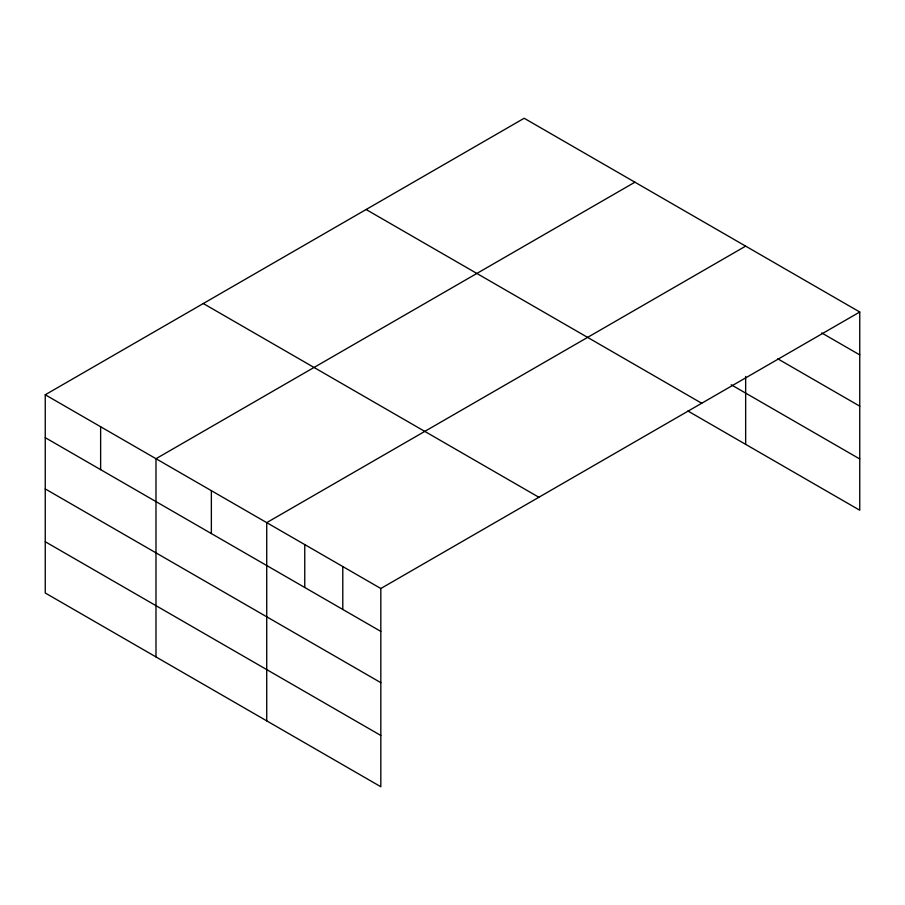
<?xml version="1.0" encoding="UTF-8"?>
<svg xmlns="http://www.w3.org/2000/svg" width="905" height="905" viewBox="0 0 905 905"><rect width="100%" height="100%" fill="white"/><g stroke="black" fill="none" stroke-linecap="round" stroke-linejoin="round"><path stroke-width="1.36" d="M859.75 312.01L524.176 118.261L45.25 394.772L45.25 592.99L380.824 786.739L380.824 588.51L859.75 312.01L859.75 510.228L687.879 410.994M634.914 182.199L155.988 458.711L155.988 656.928M745.652 246.137L266.726 522.638L266.726 720.866M821.717 332.938L859.75 354.896M777.746 358.81L859.75 406.153M731.206 384.761L859.75 458.971M366.129 209.519L701.703 403.257M203.297 303.526L538.871 497.264M45.25 394.772L380.824 588.51M45.25 437.669L380.824 631.407M45.25 488.926L380.824 682.664M45.25 541.733L380.824 735.471M745.652 376.423L745.652 444.355M342.791 566.553L342.791 609.45M304.759 544.595L304.759 587.492M211.363 490.68L211.363 533.565M100.625 426.741L100.625 469.638"/></g></svg>
